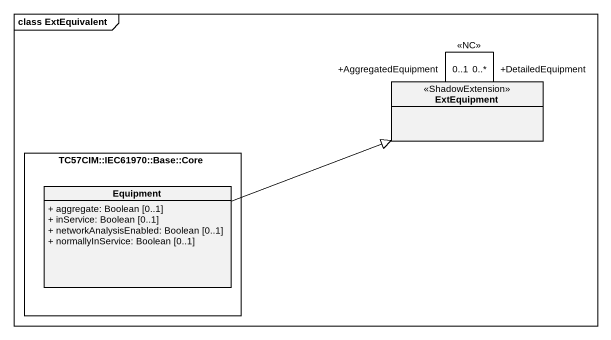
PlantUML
@startuml
mainframe class ExtEquivalent
hide circle
hide empty members
skinparam classAttributeIconSize 0
class ExtEquipment <<ShadowExtension>>
rectangle "TC57CIM::IEC61970::Base::Core" as TC57CIM_IEC61970_Base_Core {
  class Equipment {
    + aggregate: Boolean [0..1]
    + inService: Boolean [0..1]
    + networkAnalysisEnabled: Boolean [0..1]
    + normallyInService: Boolean [0..1]
  }
}
ExtEquipment "+DetailedEquipment\n0..*" -- "+AggregatedEquipment\n0..1" ExtEquipment : <<NC>>
Equipment -right-|> ExtEquipment
@enduml
